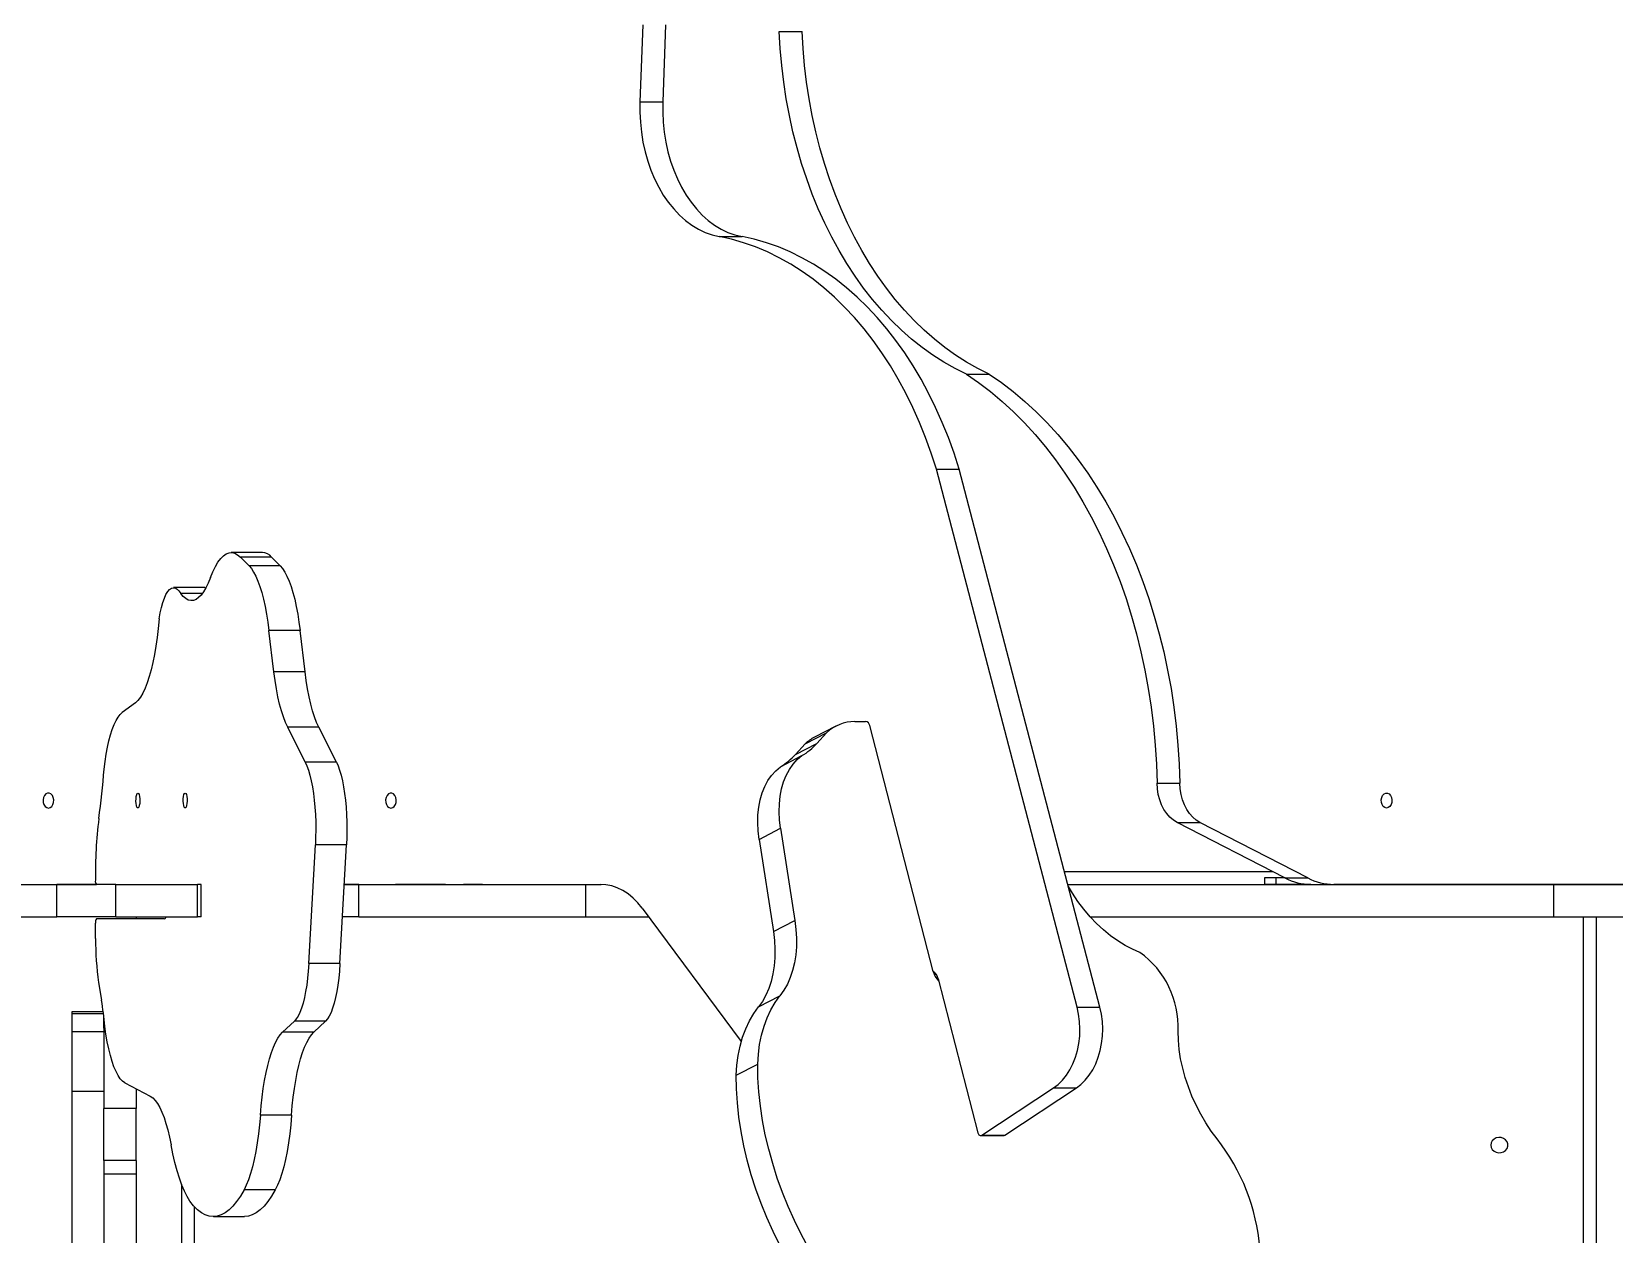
# Model space of a CAD drawing. Header units: millimetres. Extents: x -10374 to 11119, y -8221 to 9433.
# Drawn here: x -177 to 559, y -2873 to -2315 of the extents above; entities that cross this region are included whole.
import ezdxf

# ---------------------------------------------------------------- set-up
doc = ezdxf.new("R2010")
doc.units = ezdxf.units.MM
for name, color, linetype in [('DIKOM_ОБЪЕКТ', 7, 'Continuous'), ('DIKOM_РАЗМЕР_ЗОНА', 7, 'Continuous'), ('DIKOM_РАЗМЕР_ОБЪЕКТА', 7, 'Continuous')]:
    doc.layers.add(name, color=color, linetype=linetype)
doc.styles.add('style1', font='arial.ttf', dxfattribs={"width": 0.8})
doc.dimstyles.new('1-50', dxfattribs={"dimtxt": 300, "dimasz": 200, "dimexe": 100, "dimexo": 0, "dimgap": 100, "dimtad": 0, "dimdec": 0, "dimtxsty": 'style1', "dimcen": 0, "dimclrd": 7, "dimclre": 7, "dimadec": 1, "dimazin": 2, "dimtfac": 1, "dimtdec": 0, "dimtmove": 1, "dimatfit": 3, "dimfxl": 0, "dimlwd": 25, "dimlwe": 18, "dimarcsym": 0})

# ---------------------------------------------------------------- blocks, each defined once
blk = doc.blocks.new('*D16')
at = {"layer": 'Defpoints', "color": 0, "transparency": 16777216}
for p in [(-9045.1, 5161.67), (3694.49, 5161.67), (1813.16, -6719.94)]:
    blk.add_point(p, dxfattribs=at)
at = {"layer": 'DIKOM_РАЗМЕР_ОБЪЕКТА', "color": 7, "lineweight": 18, "transparency": 16777216}
for p, q in [((3694.49, 5161.67), (-9145.1, 5161.67)), ((1813.16, -6719.94), (-9145.1, -6719.94))]:
    blk.add_line(p, q, dxfattribs=at)
at = {"layer": 'DIKOM_РАЗМЕР_ОБЪЕКТА', "color": 7, "lineweight": 25, "transparency": 16777216}
for p, q in [((-9045.1, 4961.67), (-9045.1, -0.45)), ((-9045.1, -6519.94), (-9045.1, -1080.23))]:
    blk.add_line(p, q, dxfattribs=at)
at = {"layer": 'DIKOM_РАЗМЕР_ОБЪЕКТА', "color": 7, "transparency": 16777216}
for points in [[(-9078.43, 4961.67), (-9011.76, 4961.67), (-9045.1, 5161.67)], [(-9078.43, -6519.94), (-9011.76, -6519.94), (-9045.1, -6719.94)]]:
    blk.add_solid(points, dxfattribs=at)
at = {"layer": 'DIKOM_РАЗМЕР_ОБЪЕКТА', "color": 0, "transparency": 16777216, "insert": (-9045.1, -540.34), "char_height": 300, "attachment_point": 5, "rotation": 90, "style": 'style1'}
blk.add_mtext('11900', dxfattribs=at)
blk = doc.blocks.new('*D14')
at = {"layer": 'Defpoints', "color": 0, "transparency": 16777216}
for p in [(-7515.85, 9236.32), (11119.43, -1423.4), (-7515.85, -2401.58)]:
    blk.add_point(p, dxfattribs=at)
at = {"layer": 'DIKOM_РАЗМЕР_ЗОНА', "color": 7, "lineweight": 18, "transparency": 16777216}
for p, q in [((-7515.85, -2401.58), (-7515.85, 9336.32)), ((11119.43, -1423.4), (11119.43, 9336.32))]:
    blk.add_line(p, q, dxfattribs=at)
at = {"layer": 'DIKOM_РАЗМЕР_ЗОНА', "color": 7, "lineweight": 25, "transparency": 16777216}
for p, q in [((-7315.85, 9236.32), (77.56, 9236.32)), ((10919.43, 9236.32), (1157.34, 9236.32))]:
    blk.add_line(p, q, dxfattribs=at)
at = {"layer": 'DIKOM_РАЗМЕР_ЗОНА', "color": 7, "transparency": 16777216}
for points in [[(-7315.85, 9269.65), (-7315.85, 9202.98), (-7515.85, 9236.32)], [(10919.43, 9269.65), (10919.43, 9202.98), (11119.43, 9236.32)]]:
    blk.add_solid(points, dxfattribs=at)
at = {"layer": 'DIKOM_РАЗМЕР_ЗОНА', "color": 0, "transparency": 16777216, "insert": (617.45, 9236.32), "char_height": 300, "attachment_point": 5, "style": 'style1'}
blk.add_mtext('18650', dxfattribs=at)
blk = doc.blocks.new('*D13')
at = {"layer": 'Defpoints', "color": 0, "transparency": 16777216}
for p in [(-10176.97, 7112.81), (3082.33, 7112.81), (2015.48, -8221.4)]:
    blk.add_point(p, dxfattribs=at)
at = {"layer": 'DIKOM_РАЗМЕР_ЗОНА', "color": 7, "lineweight": 18, "transparency": 16777216}
for p, q in [((3082.33, 7112.81), (-10276.97, 7112.81)), ((2015.48, -8221.4), (-10276.97, -8221.4))]:
    blk.add_line(p, q, dxfattribs=at)
at = {"layer": 'DIKOM_РАЗМЕР_ЗОНА', "color": 7, "lineweight": 25, "transparency": 16777216}
for p, q in [((-10176.97, 6912.81), (-10176.97, -14.41)), ((-10176.97, -8021.4), (-10176.97, -1094.19))]:
    blk.add_line(p, q, dxfattribs=at)
at = {"layer": 'DIKOM_РАЗМЕР_ЗОНА', "color": 7, "transparency": 16777216}
for points in [[(-10210.3, 6912.81), (-10143.64, 6912.81), (-10176.97, 7112.81)], [(-10210.3, -8021.4), (-10143.64, -8021.4), (-10176.97, -8221.4)]]:
    blk.add_solid(points, dxfattribs=at)
at = {"layer": 'DIKOM_РАЗМЕР_ЗОНА', "color": 0, "transparency": 16777216, "insert": (-10176.97, -554.3), "char_height": 300, "attachment_point": 5, "rotation": 90, "style": 'style1'}
blk.add_mtext('15300', dxfattribs=at)

msp = doc.modelspace()

# ---------------------------------------------------------------- linework, layer by layer
at = {"layer": 'DIKOM_ОБЪЕКТ', "color": 7, "linetype": 'Continuous', "lineweight": 15}
for p, q in [((107.56, -2312.06), (106.24, -2347.85)), ((118.16, -2312.06), (116.83, -2347.85)), ((171.04, -2315.17), (181.64, -2315.17)), ((106.24, -2347.85), (116.83, -2347.85)), ((143.1, -2410.48), (153.69, -2410.48)), ((258.07, -2474.43), (268.66, -2474.43)), ((309.55, -2768.65), (244.12, -2518.54)), ((244.12, -2518.54), (254.71, -2518.54)), ((320.15, -2768.65), (254.71, -2518.54)), ((-69.4, -2557.33), (-83.89, -2557.33)), ((-75.61, -2563.52), (-79.59, -2559.47)), ((-65.1, -2559.47), (-79.59, -2559.47)), ((-61.12, -2563.52), (-75.61, -2563.52)), ((-61.12, -2563.52), (-65.1, -2559.47)), ((-96.18, -2573.67), (-110.66, -2573.67)), ((-97.31, -2576.41), (-107.37, -2576.41)), ((-96.18, -2573.67), (-95.65, -2573.74)), ((-64.02, -2612.79), (-66.33, -2593.59)), ((-51.84, -2593.59), (-66.33, -2593.59)), ((-49.54, -2612.79), (-51.84, -2593.59)), ((-49.54, -2612.79), (-64.02, -2612.79)), ((-128.43, -2627.28), (-134.55, -2631.71)), ((-49.48, -2654.76), (-57.61, -2638.6)), ((-43.13, -2638.6), (-57.61, -2638.6)), ((-34.99, -2654.76), (-43.13, -2638.6)), ((197.36, -2638.08), (187.38, -2643.21)), ((206.17, -2635.9), (211.2, -2635.86)), ((242.59, -2752.16), (213.11, -2637.74)), ((178.56, -2651.18), (188.54, -2646.05)), ((183.06, -2646.25), (178.56, -2651.18)), ((183.06, -2646.25), (193.04, -2641.11)), ((193.04, -2641.11), (188.54, -2646.05)), ((171.56, -2656.9), (181.53, -2651.77)), ((-34.99, -2654.76), (-49.48, -2654.76)), ((346.72, -2664.56), (357.31, -2664.56)), ((356.03, -2682.81), (366.62, -2682.81)), ((406.24, -2708.62), (356.03, -2682.81)), ((416.83, -2708.62), (366.62, -2682.81)), ((161.63, -2690.68), (171.61, -2685.55)), ((161.63, -2690.68), (168.26, -2733.52)), ((171.61, -2685.55), (178.24, -2728.39)), ((-47.79, -2748.46), (-44.76, -2693.16)), ((-30.27, -2693.16), (-44.76, -2693.16)), ((-33.31, -2748.46), (-30.27, -2693.16)), ((303.66, -2705.64), (400.44, -2705.64)), ((-190.8, -2711.64), (-164.98, -2711.64)), ((-189.55, -2711.63), (-146.58, -2711.63)), ((-167.03, -2711.63), (-166.81, -2711.64)), ((-164.98, -2726.64), (-164.98, -2711.64)), ((-137.62, -2711.64), (-164.98, -2711.64)), ((-137.62, -2726.64), (-137.62, -2711.64)), ((-137.62, -2711.64), (-99.53, -2711.64)), ((-99.53, -2726.64), (-99.53, -2711.64)), ((-97.87, -2711.64), (-99.53, -2711.64)), ((-97.87, -2726.64), (-97.87, -2711.64)), ((-31.28, -2711.63), (87.73, -2711.63)), ((-24.46, -2711.64), (-31.28, -2711.64)), ((-24.46, -2726.64), (-24.46, -2711.64)), ((-24.46, -2711.64), (81.11, -2711.64)), ((-7.51, -2711.63), (16.5, -2711.63)), ((15.8, -2711.63), (-7.51, -2711.63)), ((81.11, -2726.64), (81.11, -2711.64)), ((81.11, -2711.64), (88.22, -2711.64)), ((305.23, -2711.64), (531.23, -2711.64)), ((396.64, -2708.64), (396.64, -2711.64)), ((401.9, -2708.64), (401.9, -2711.64)), ((406.27, -2708.64), (401.9, -2708.64)), ((418.28, -2711.64), (401.9, -2711.64)), ((406.24, -2708.62), (416.83, -2708.62)), ((418.35, -2711.64), (428.94, -2711.64)), ((427.99, -2711.64), (430.05, -2711.64)), ((567.29, -2711.64), (428.94, -2711.64)), ((531.23, -2726.64), (531.23, -2711.64)), ((531.23, -2711.64), (635.36, -2711.64)), ((555.94, -2711.64), (555.94, -2711.64)), ((-190.8, -2726.64), (-164.98, -2726.64)), ((-137.62, -2726.64), (-164.98, -2726.64)), ((-115, -2727.64), (-146.51, -2727.64)), ((-137.62, -2726.64), (-99.53, -2726.64)), ((-128.06, -2726.64), (-128.06, -2727.64)), ((-97.87, -2726.64), (-99.53, -2726.64)), ((-24.46, -2726.64), (-32.11, -2726.64)), ((-24.46, -2726.64), (81.11, -2726.64)), ((81.11, -2726.64), (110.22, -2726.64)), ((107.26, -2722.67), (153.36, -2784.67)), ((315.55, -2726.64), (531.23, -2726.64)), ((531.23, -2726.64), (635.36, -2726.64)), ((544.94, -2726.64), (544.94, -4148.86)), ((550.94, -2726.64), (550.94, -4146.97)), ((-147.02, -2736.79), (-147.03, -2729.65)), ((168.26, -2733.52), (178.24, -2728.39)), ((-33.31, -2748.46), (-47.79, -2748.46)), ((242.99, -2753.35), (243.92, -2753.35)), ((244.93, -2755.56), (263.36, -2827.07)), ((245.1, -2756.22), (245.06, -2756.33)), ((-145.58, -2757.29), (-144.22, -2765.46)), ((161.37, -2768.58), (171.35, -2763.45)), ((-143.4, -2770.87), (-158.06, -2770.87)), ((-158.06, -2770.87), (-158.06, -2771.76)), ((-158.06, -2771.76), (-158.06, -2780.12)), ((-143.29, -2771.76), (-158.06, -2771.76)), ((309.55, -2768.65), (320.15, -2768.65)), ((-143.06, -2778.52), (-143.06, -2773.63)), ((-142.51, -2778.52), (-143.06, -2778.52)), ((-143.06, -2778.52), (-143.06, -2815.88)), ((-59.99, -2780.35), (-54.52, -2775.2)), ((-40.03, -2775.2), (-54.52, -2775.2)), ((-45.51, -2780.35), (-40.03, -2775.2)), ((-143.06, -2780.12), (-158.06, -2780.12)), ((-158.06, -2780.12), (-158.06, -2807.94)), ((-45.51, -2780.35), (-59.99, -2780.35)), ((151, -2800.35), (160.98, -2795.22)), ((-143.06, -2807.94), (-158.06, -2807.94)), ((-158.06, -2807.94), (-158.06, -2885.51)), ((-133.34, -2803.85), (-121.54, -2810.09)), ((-128.06, -2806.64), (-128.06, -2815.88)), ((265.29, -2828.2), (298.61, -2806.23)), ((275.88, -2828.2), (309.21, -2806.23)), ((298.61, -2806.23), (309.21, -2806.23)), ((-128.06, -2815.88), (-143.06, -2815.88)), ((-143.06, -2839.93), (-143.06, -2815.88)), ((-128.06, -2839.93), (-128.06, -2815.88)), ((-55.85, -2818.89), (-70.34, -2818.89)), ((264.69, -2828.38), (275.28, -2828.38)), ((265.29, -2828.2), (275.88, -2828.2)), ((-128.06, -2839.93), (-143.06, -2839.93)), ((-143.06, -2839.93), (-143.06, -2846.35)), ((-128.06, -2839.93), (-128.06, -2846.35)), ((-128.06, -2846.35), (-143.06, -2846.35)), ((-143.06, -2846.35), (-143.06, -2928.27)), ((-128.06, -2846.35), (-128.06, -2906.14)), ((-107.06, -2850.93), (-107.06, -4146.98)), ((-63.45, -2853.68), (-77.93, -2853.68)), ((-101.06, -2861.42), (-101.06, -4148.86)), ((-92.19, -2866.08), (-77.7, -2866.08))]:
    msp.add_line(p, q, dxfattribs=at)
at = {"layer": 'DIKOM_ОБЪЕКТ', "color": 7, "linetype": 'Continuous', "lineweight": 15, "flags": 128}
for points in [[(258.07, -2474.43), (252.77, -2471.83), (247.57, -2468.89), (242.46, -2465.63), (237.46, -2462.06), (232.57, -2458.17), (227.82, -2453.98), (223.2, -2449.49), (218.72, -2444.72), (214.4, -2439.68), (210.25, -2434.36), (206.26, -2428.8), (202.46, -2422.98), (198.84, -2416.94), (195.41, -2410.67), (192.19, -2404.19), (189.17, -2397.52), (186.37, -2390.66), (183.78, -2383.64), (181.42, -2376.46), (179.29, -2369.13), (177.38, -2361.69), (175.72, -2354.12), (174.3, -2346.47), (173.11, -2338.73), (172.18, -2330.92), (171.49, -2323.06), (171.04, -2315.17)], [(268.66, -2474.43), (263.37, -2471.83), (258.16, -2468.89), (253.05, -2465.63), (248.05, -2462.06), (243.17, -2458.17), (238.41, -2453.98), (233.79, -2449.49), (229.32, -2444.72), (225, -2439.68), (220.84, -2434.36), (216.86, -2428.8), (213.05, -2422.98), (209.43, -2416.94), (206.01, -2410.67), (202.78, -2404.19), (199.76, -2397.52), (196.96, -2390.66), (194.37, -2383.64), (192.01, -2376.46), (189.88, -2369.13), (187.98, -2361.69), (186.31, -2354.12), (184.89, -2346.47), (183.71, -2338.73), (182.77, -2330.92), (182.08, -2323.06), (181.64, -2315.17)], [(106.24, -2347.85), (106.19, -2352.56), (106.41, -2357.26), (106.89, -2361.92), (107.63, -2366.52), (108.61, -2371.02), (109.85, -2375.39), (111.32, -2379.61), (113.03, -2383.66), (114.95, -2387.51), (117.08, -2391.13), (119.41, -2394.51), (121.92, -2397.61), (124.59, -2400.43), (127.41, -2402.94), (130.36, -2405.14), (133.42, -2407), (136.58, -2408.52), (139.81, -2409.68), (143.1, -2410.48)], [(116.83, -2347.85), (116.79, -2352.56), (117, -2357.26), (117.48, -2361.92), (118.22, -2366.52), (119.21, -2371.02), (120.44, -2375.39), (121.92, -2379.61), (123.62, -2383.66), (125.55, -2387.51), (127.68, -2391.13), (130, -2394.51), (132.51, -2397.61), (135.18, -2400.43), (138, -2402.94), (140.95, -2405.14), (144.01, -2407), (147.17, -2408.52), (150.4, -2409.68), (153.69, -2410.48)], [(244.12, -2518.54), (241.73, -2511.14), (239.1, -2503.89), (236.25, -2496.82), (233.17, -2489.94), (229.88, -2483.26), (226.38, -2476.79), (222.68, -2470.56), (218.78, -2464.56), (214.69, -2458.82), (210.43, -2453.34), (206, -2448.14), (201.4, -2443.23), (196.66, -2438.61), (191.77, -2434.3), (186.75, -2430.3), (181.61, -2426.63), (176.36, -2423.28), (171, -2420.28), (165.56, -2417.61), (160.03, -2415.29), (154.44, -2413.33), (148.79, -2411.72), (143.1, -2410.48)], [(254.71, -2518.54), (252.32, -2511.14), (249.69, -2503.89), (246.84, -2496.82), (243.76, -2489.94), (240.47, -2483.26), (236.97, -2476.79), (233.27, -2470.56), (229.37, -2464.56), (225.29, -2458.82), (221.02, -2453.34), (216.59, -2448.14), (212, -2443.23), (207.25, -2438.61), (202.36, -2434.3), (197.34, -2430.3), (192.2, -2426.63), (186.95, -2423.28), (181.59, -2420.28), (176.15, -2417.61), (170.62, -2415.29), (165.03, -2413.33), (159.38, -2411.72), (153.69, -2410.48)], [(258.07, -2474.43), (263.72, -2478.33), (269.25, -2482.54), (274.65, -2487.08), (279.92, -2491.93), (285.04, -2497.08), (290.01, -2502.52), (294.82, -2508.24), (299.45, -2514.24), (303.91, -2520.51), (308.18, -2527.02), (312.26, -2533.78), (316.14, -2540.77), (319.81, -2547.98), (323.27, -2555.4), (326.5, -2563.01), (329.52, -2570.8), (332.31, -2578.76), (334.86, -2586.88), (337.17, -2595.14), (339.24, -2603.52), (341.07, -2612.02), (342.65, -2620.61), (343.97, -2629.29), (345.04, -2638.04), (345.86, -2646.85), (346.42, -2655.69), (346.72, -2664.56)], [(268.66, -2474.43), (274.31, -2478.33), (279.84, -2482.54), (285.25, -2487.08), (290.52, -2491.93), (295.64, -2497.08), (300.61, -2502.52), (305.41, -2508.24), (310.05, -2514.24), (314.5, -2520.51), (318.77, -2527.02), (322.85, -2533.78), (326.73, -2540.77), (330.4, -2547.98), (333.86, -2555.4), (337.1, -2563.01), (340.11, -2570.8), (342.9, -2578.76), (345.45, -2586.88), (347.76, -2595.14), (349.84, -2603.52), (351.66, -2612.02), (353.24, -2620.61), (354.56, -2629.29), (355.64, -2638.04), (356.45, -2646.85), (357.01, -2655.69), (357.31, -2664.56)], [(-93.56, -2569), (-92.44, -2566.24), (-91.26, -2563.83), (-90.04, -2561.78), (-88.79, -2560.11), (-87.5, -2558.82), (-86.19, -2557.93), (-84.86, -2557.43), (-83.53, -2557.34), (-82.2, -2557.65), (-80.89, -2558.36), (-79.59, -2559.47)], [(-75.61, -2563.52), (-74.52, -2564.81), (-73.47, -2566.43), (-72.45, -2568.37), (-71.47, -2570.62), (-70.54, -2573.17), (-69.67, -2575.99), (-68.86, -2579.07), (-68.12, -2582.4), (-67.44, -2585.94), (-66.84, -2589.68), (-66.33, -2593.59)], [(-61.12, -2563.52), (-60.04, -2564.81), (-58.98, -2566.43), (-57.96, -2568.37), (-56.98, -2570.62), (-56.05, -2573.17), (-55.18, -2575.99), (-54.37, -2579.07), (-53.63, -2582.4), (-52.95, -2585.94), (-52.36, -2589.68), (-51.84, -2593.59)], [(-93.56, -2569), (-94.57, -2571.52), (-95.64, -2573.72), (-96.74, -2575.6), (-97.88, -2577.13), (-99.05, -2578.31), (-100.23, -2579.13), (-101.43, -2579.59), (-102.64, -2579.68), (-103.84, -2579.41), (-105.03, -2578.77), (-106.21, -2577.77), (-107.37, -2576.41)], [(-117.46, -2588.19), (-116.95, -2585.4), (-116.36, -2582.84), (-115.7, -2580.55), (-114.99, -2578.56), (-114.22, -2576.88), (-113.4, -2575.53), (-112.56, -2574.55), (-111.69, -2573.92), (-110.8, -2573.68), (-109.92, -2573.8), (-109.05, -2574.31), (-108.19, -2575.18), (-107.37, -2576.41)], [(-117.46, -2588.19), (-117.86, -2592.58), (-118.35, -2596.82), (-118.92, -2600.9), (-119.58, -2604.78), (-120.32, -2608.45), (-121.14, -2611.87), (-122.02, -2615.02), (-122.97, -2617.88), (-123.98, -2620.44), (-125.03, -2622.67), (-126.13, -2624.56), (-127.27, -2626.1), (-128.43, -2627.28)], [(-57.61, -2638.6), (-58.64, -2636.35), (-59.61, -2633.78), (-60.53, -2630.91), (-61.38, -2627.76), (-62.16, -2624.35), (-62.86, -2620.7), (-63.49, -2616.84), (-64.02, -2612.79)], [(-43.13, -2638.6), (-44.15, -2636.35), (-45.12, -2633.78), (-46.04, -2630.91), (-46.89, -2627.76), (-47.67, -2624.35), (-48.37, -2620.7), (-49, -2616.84), (-49.54, -2612.79)], [(-143, -2658.02), (-142.55, -2654.44), (-142.03, -2651.03), (-141.43, -2647.81), (-140.76, -2644.81), (-140.02, -2642.05), (-139.22, -2639.56), (-138.37, -2637.36), (-137.47, -2635.46), (-136.53, -2633.87), (-135.55, -2632.62), (-134.55, -2631.71)], [(171.61, -2685.55), (171.14, -2681.65), (170.96, -2677.83), (171.06, -2674.12), (171.45, -2670.55), (172.11, -2667.15), (173.05, -2663.95), (174.26, -2660.98), (175.73, -2658.25), (177.44, -2655.79), (179.38, -2653.63), (181.53, -2651.77)], [(-49.48, -2654.76), (-48.69, -2656.52), (-47.95, -2658.58), (-47.27, -2660.91), (-46.66, -2663.49), (-46.11, -2666.3), (-45.64, -2669.3), (-45.25, -2672.48), (-44.94, -2675.78), (-44.73, -2679.19), (-44.6, -2682.67), (-44.56, -2686.18), (-44.61, -2689.69), (-44.76, -2693.16)], [(-34.99, -2654.76), (-34.2, -2656.52), (-33.46, -2658.58), (-32.78, -2660.91), (-32.17, -2663.49), (-31.62, -2666.3), (-31.15, -2669.3), (-30.76, -2672.48), (-30.45, -2675.78), (-30.24, -2679.19), (-30.11, -2682.67), (-30.07, -2686.18), (-30.12, -2689.69), (-30.27, -2693.16)], [(161.63, -2690.68), (161.16, -2686.78), (160.98, -2682.96), (161.08, -2679.25), (161.47, -2675.68), (162.13, -2672.28), (163.07, -2669.08), (164.28, -2666.11), (165.75, -2663.38), (167.46, -2660.93), (169.4, -2658.76), (171.56, -2656.9)], [(356.03, -2682.81), (354.31, -2681.74), (352.71, -2680.36), (351.25, -2678.69), (349.96, -2676.76), (348.86, -2674.61), (347.98, -2672.27), (347.32, -2669.79), (346.9, -2667.2), (346.72, -2664.56)], [(366.62, -2682.81), (364.91, -2681.74), (363.3, -2680.36), (361.85, -2678.69), (360.56, -2676.76), (359.46, -2674.61), (358.57, -2672.27), (357.91, -2669.79), (357.49, -2667.2), (357.31, -2664.56)], [(-168.9, -2676.14), (-168.09, -2675.95), (-167.38, -2675.4), (-166.82, -2674.55), (-166.5, -2673.5), (-166.43, -2672.35), (-166.63, -2671.23), (-167.07, -2670.27), (-167.72, -2669.56), (-168.49, -2669.19), (-169.31, -2669.19), (-170.08, -2669.56), (-170.72, -2670.27), (-171.17, -2671.23), (-171.37, -2672.35), (-171.3, -2673.5), (-170.97, -2674.55), (-170.42, -2675.4), (-169.7, -2675.95), (-168.9, -2676.14)], [(-127.29, -2669.14), (-127, -2669.33), (-126.74, -2669.88), (-126.53, -2670.72), (-126.41, -2671.78), (-126.39, -2672.93), (-126.46, -2674.04), (-126.63, -2675.01), (-126.86, -2675.72), (-127.14, -2676.09), (-127.44, -2676.09), (-127.72, -2675.72), (-127.96, -2675.01), (-128.12, -2674.04), (-128.19, -2672.93), (-128.17, -2671.78), (-128.05, -2670.72), (-127.85, -2669.88), (-127.59, -2669.33), (-127.29, -2669.14)], [(-105.29, -2669.14), (-105, -2669.33), (-104.74, -2669.88), (-104.53, -2670.72), (-104.41, -2671.78), (-104.39, -2672.93), (-104.46, -2674.04), (-104.63, -2675.01), (-104.86, -2675.72), (-105.14, -2676.09), (-105.44, -2676.09), (-105.72, -2675.72), (-105.96, -2675.01), (-106.12, -2674.04), (-106.19, -2672.93), (-106.17, -2671.78), (-106.05, -2670.72), (-105.85, -2669.88), (-105.59, -2669.33), (-105.29, -2669.14)], [(-9.6, -2676.13), (-8.79, -2675.94), (-8.08, -2675.39), (-7.52, -2674.55), (-7.2, -2673.49), (-7.13, -2672.34), (-7.33, -2671.23), (-7.78, -2670.26), (-8.42, -2669.55), (-9.19, -2669.18), (-10.01, -2669.18), (-10.78, -2669.55), (-11.42, -2670.26), (-11.87, -2671.23), (-12.07, -2672.34), (-12, -2673.49), (-11.67, -2674.55), (-11.12, -2675.4), (-10.4, -2675.94), (-9.6, -2676.13)], [(453.48, -2676.14), (452.68, -2675.95), (451.96, -2675.4), (451.41, -2674.55), (451.08, -2673.5), (451.01, -2672.35), (451.21, -2671.23), (451.66, -2670.27), (452.3, -2669.56), (453.08, -2669.19), (453.89, -2669.19), (454.66, -2669.56), (455.31, -2670.27), (455.75, -2671.23), (455.95, -2672.35), (455.89, -2673.5), (455.56, -2674.55), (455.01, -2675.4), (454.29, -2675.95), (453.48, -2676.14)], [(16.5, -2711.63), (18.44, -2711.63), (20.6, -2711.63), (22.93, -2711.63), (25.4, -2711.63), (27.94, -2711.63), (30.51, -2711.63), (33.05, -2711.63), (35.51, -2711.63), (37.85, -2711.63), (40.01, -2711.63), (41.96, -2711.63), (43.64, -2711.63), (45.03, -2711.63), (46.1, -2711.63), (46.83, -2711.63), (46.92, -2711.63)], [(25.43, -2711.63), (26.43, -2711.63), (27.61, -2711.63), (28.86, -2711.63), (30.08, -2711.63), (31.18, -2711.63), (32.06, -2711.63), (32.66, -2711.63), (32.93, -2711.63), (32.84, -2711.63), (32.4, -2711.63), (31.65, -2711.63), (30.64, -2711.63), (29.47, -2711.63), (28.22, -2711.63), (27, -2711.63), (25.9, -2711.63), (25.01, -2711.63), (24.41, -2711.63), (24.15, -2711.63), (24.24, -2711.63), (24.68, -2711.63), (25.43, -2711.63)], [(107.26, -2722.67), (105.23, -2720.18), (103.03, -2717.97), (100.7, -2716.07), (98.25, -2714.49), (95.7, -2713.25), (93.09, -2712.35), (90.42, -2711.81), (87.73, -2711.63)], [(338.77, -2743.22), (335.3, -2741.77), (331.84, -2739.99), (328.42, -2737.9), (325.06, -2735.5), (321.78, -2732.81), (318.6, -2729.85), (315.55, -2726.64), (312.64, -2723.2), (309.9, -2719.55), (307.33, -2715.72), (305.5, -2712.67)], [(401.9, -2708.64), (400.22, -2708.64), (398.83, -2708.64), (397.77, -2708.64), (397.05, -2708.64), (396.69, -2708.64), (396.64, -2708.64)], [(401.9, -2711.64), (400.22, -2711.64), (398.83, -2711.64), (397.77, -2711.64), (397.05, -2711.64), (396.69, -2711.64), (396.64, -2711.64)], [(168.26, -2733.52), (168.77, -2737.67), (169.01, -2741.74), (168.98, -2745.71), (168.67, -2749.55), (168.1, -2753.24), (167.26, -2756.75), (166.16, -2760.06), (164.8, -2763.15), (163.2, -2766), (161.37, -2768.58)], [(178.24, -2728.39), (178.75, -2732.54), (178.99, -2736.61), (178.96, -2740.58), (178.65, -2744.42), (178.08, -2748.11), (177.24, -2751.62), (176.14, -2754.93), (174.78, -2758.02), (173.18, -2760.87), (171.35, -2763.45)], [(-47.79, -2748.46), (-48.03, -2751.92), (-48.36, -2755.26), (-48.77, -2758.45), (-49.27, -2761.46), (-49.84, -2764.27), (-50.49, -2766.83), (-51.2, -2769.12), (-51.96, -2771.13), (-52.78, -2772.82), (-53.63, -2774.19), (-54.52, -2775.2)], [(-33.31, -2748.46), (-33.54, -2751.92), (-33.87, -2755.26), (-34.29, -2758.45), (-34.78, -2761.46), (-35.36, -2764.27), (-36, -2766.83), (-36.71, -2769.12), (-37.47, -2771.13), (-38.29, -2772.82), (-39.14, -2774.19), (-40.03, -2775.2)], [(160.98, -2795.22), (161.29, -2790.53), (161.89, -2786.01), (162.78, -2781.66), (163.96, -2777.53), (165.41, -2773.62), (167.13, -2769.95), (169.12, -2766.56), (171.35, -2763.45)], [(151, -2800.35), (151.31, -2795.66), (151.91, -2791.14), (152.8, -2786.8), (153.98, -2782.66), (155.43, -2778.75), (157.15, -2775.09), (159.14, -2771.69), (161.37, -2768.58)], [(298.61, -2806.23), (300.75, -2804.6), (302.75, -2802.64), (304.57, -2800.37), (306.2, -2797.82), (307.61, -2795.03), (308.78, -2792.02), (309.71, -2788.85), (310.37, -2785.54), (310.76, -2782.16), (310.87, -2778.73), (310.71, -2775.3), (310.27, -2771.93), (309.55, -2768.65)], [(309.21, -2806.23), (311.35, -2804.6), (313.34, -2802.64), (315.16, -2800.37), (316.79, -2797.82), (318.2, -2795.03), (319.37, -2792.02), (320.3, -2788.85), (320.96, -2785.54), (321.35, -2782.16), (321.46, -2778.73), (321.3, -2775.3), (320.86, -2771.93), (320.15, -2768.65)], [(-133.34, -2803.85), (-134.42, -2803.08), (-135.47, -2801.95), (-136.49, -2800.45), (-137.47, -2798.6), (-138.41, -2796.42), (-139.29, -2793.92), (-140.11, -2791.12), (-140.86, -2788.05), (-141.54, -2784.74), (-142.13, -2781.2), (-142.64, -2777.46)], [(-70.34, -2818.89), (-69.98, -2814.64), (-69.53, -2810.51), (-69, -2806.53), (-68.38, -2802.74), (-67.69, -2799.15), (-66.92, -2795.79), (-66.09, -2792.69), (-65.19, -2789.85), (-64.24, -2787.31), (-63.24, -2785.07), (-62.19, -2783.16), (-61.11, -2781.58), (-59.99, -2780.35)], [(-55.85, -2818.89), (-55.49, -2814.64), (-55.04, -2810.51), (-54.51, -2806.53), (-53.89, -2802.74), (-53.2, -2799.15), (-52.44, -2795.79), (-51.6, -2792.69), (-50.71, -2789.85), (-49.75, -2787.31), (-48.75, -2785.07), (-47.7, -2783.16), (-46.62, -2781.58), (-45.51, -2780.35)], [(374.68, -2829.98), (371.95, -2826.3), (369.4, -2822.44), (367.05, -2818.43), (364.9, -2814.3), (362.98, -2810.07), (361.29, -2805.76), (359.84, -2801.4), (358.65, -2797.03), (357.71, -2792.66), (357.05, -2788.32), (356.65, -2784.05), (356.53, -2779.86)], [(178.28, -2891.85), (174.66, -2885.7), (171.27, -2879.42), (168.11, -2873.02), (165.19, -2866.51), (162.53, -2859.92), (160.12, -2853.27), (157.99, -2846.58), (156.13, -2839.87), (154.55, -2833.16), (153.25, -2826.47), (152.25, -2819.83), (151.54, -2813.24), (151.12, -2806.74), (151, -2800.35)], [(188.26, -2886.71), (184.64, -2880.57), (181.25, -2874.29), (178.09, -2867.88), (175.17, -2861.38), (172.5, -2854.79), (170.1, -2848.14), (167.97, -2841.45), (166.11, -2834.74), (164.53, -2828.03), (163.23, -2821.34), (162.23, -2814.7), (161.52, -2808.11), (161.1, -2801.61), (160.98, -2795.22)], [(-121.54, -2810.09), (-120.4, -2810.88), (-119.28, -2812.03), (-118.19, -2813.52), (-117.13, -2815.35), (-116.11, -2817.51), (-115.14, -2819.98), (-114.23, -2822.75), (-113.38, -2825.8), (-112.6, -2829.1), (-111.89, -2832.64)], [(-70.34, -2818.89), (-70.71, -2823.35), (-71.19, -2827.66), (-71.76, -2831.81), (-72.42, -2835.75), (-73.16, -2839.46), (-73.98, -2842.92), (-74.88, -2846.09), (-75.84, -2848.95), (-76.86, -2851.49), (-77.93, -2853.68)], [(-55.85, -2818.89), (-56.22, -2823.35), (-56.7, -2827.66), (-57.27, -2831.81), (-57.93, -2835.75), (-58.67, -2839.46), (-59.49, -2842.92), (-60.39, -2846.09), (-61.35, -2848.95), (-62.37, -2851.49), (-63.45, -2853.68)], [(263.36, -2827.07), (263.49, -2827.44), (263.67, -2827.77), (263.89, -2828.03), (264.15, -2828.23), (264.43, -2828.35), (264.72, -2828.38), (265.01, -2828.33), (265.29, -2828.2)], [(501.94, -2832.84), (502.12, -2833.89), (502.64, -2834.86), (503.45, -2835.64), (504.48, -2836.18), (505.64, -2836.42), (506.83, -2836.34), (507.94, -2835.94), (508.87, -2835.28), (509.55, -2834.39), (509.9, -2833.37), (509.9, -2832.3), (509.55, -2831.28), (508.87, -2830.4), (507.94, -2829.73), (506.83, -2829.34), (505.64, -2829.26), (504.48, -2829.5), (503.45, -2830.03), (502.64, -2830.81), (502.12, -2831.78), (501.94, -2832.84)], [(-103.14, -2858.91), (-104.43, -2856.76), (-105.67, -2854.26), (-106.87, -2851.42), (-108.01, -2848.25), (-109.09, -2844.76), (-110.09, -2840.99), (-111.03, -2836.94), (-111.89, -2832.64)], [(-77.93, -2853.68), (-79.63, -2856.56), (-81.36, -2859.07), (-83.12, -2861.21), (-84.91, -2862.97), (-86.73, -2864.34), (-88.56, -2865.31), (-90.4, -2865.89), (-92.25, -2866.08), (-94.1, -2865.87), (-95.94, -2865.26), (-97.77, -2864.25), (-99.58, -2862.86), (-101.37, -2861.07), (-103.14, -2858.91)], [(-63.45, -2853.68), (-65.14, -2856.56), (-66.87, -2859.07), (-68.63, -2861.21), (-70.42, -2862.97), (-72.24, -2864.34), (-74.07, -2865.31), (-75.91, -2865.89), (-77.7, -2866.08)]]:
    msp.add_lwpolyline(points, dxfattribs=at)
at = {"layer": 'DIKOM_ОБЪЕКТ', "color": 7, "linetype": 'Continuous', "lineweight": 15}
for centre, radius, start, end in [((-69.7, -2563.32), 6, 39.8974, 87.16816), ((206.37, -2655.57), 19.67, 90.6028, 132.70178), ((210.82, -2638.15), 2.32, 10.23702, 80.5534), ((167.33, -2627.22), 28.36, 300.05324, 318.40348), ((196.29, -2660.5), 19.45, 117.27148, 132.88287), ((157.34, -2632.34), 28.38, 300.05773, 318.39899), ((-507.87, -2630.52), 365.91, 352.06005, 355.68969), ((65.32, -2707.07), 212.38, 172.96672, 180.71363), ((-144.83, -2710.15), 2.27, 169.00211, 221.11703), ((418.49, -2685.24), 26.4, 242.34391, 269.68449), ((429.09, -2685.24), 26.4, 242.3421, 269.68525), ((-144.69, -2729.18), 2.38, 139.70407, 191.4613), ((-115.4, -2726.42), 1.28, 288.38131, 350.3419), ((2.15, -2736.64), 149.16, 180.05801, 187.95623), ((313.73, -2777.98), 42.84, 357.4862, 54.23235), ((239.64, -2756.6), 5.4, 11.11321, 57.03027), ((250.98, -2750.02), 8.65, 194.31306, 227.66586), ((-315.43, -2794.02), 173.57, 5.47434, 9.47332), ((275.28, -2827.32), 1.07, 270.30996, 304.48119), ((301.09, -2887.95), 93.67, 4.42659, 38.22816)]:
    msp.add_arc(centre, radius, start, end, dxfattribs=at)

# ---------------------------------------------------------------- dimensions: what is measured, and where the dimension line sits
at = {"layer": 'DIKOM_РАЗМЕР_ЗОНА'}
for base, p1, p2, angle, text, picture, middle in [((-7515.85, 9236.32), (11119.43, -1423.4), (-7515.85, -2401.58), 180, '18650', '*D14', (617.45, 9236.32)), ((-10176.97, 7112.81), (2015.48, -8221.4), (3082.33, 7112.81), 270, '15300', '*D13', (-10176.97, -554.3))]:
    dim = msp.add_linear_dim(base=base, p1=p1, p2=p2, angle=angle, text=text, dimstyle='1-50', override={"dimscale": 1, "dimtix": 0, "dimtofl": 1, "dimtmove": 1, "dimatfit": 3}, dxfattribs=at)
    dim.commit()
    dim.dimension.update_dxf_attribs({"geometry": picture, "text_midpoint": middle, "dimtype": 160})
at = {"layer": 'DIKOM_РАЗМЕР_ОБЪЕКТА'}
dim = msp.add_linear_dim(base=(-9045.1, 5161.67), p1=(1813.16, -6719.94), p2=(3694.49, 5161.67), angle=270, text='11900', dimstyle='1-50', override={"dimscale": 1, "dimtix": 0, "dimtofl": 1, "dimtmove": 1, "dimatfit": 3}, dxfattribs=at)
dim.commit()
dim.dimension.update_dxf_attribs({"geometry": '*D16', "text_midpoint": (-9045.1, -540.34), "dimtype": 160})

doc.saveas('drawing.dxf')
